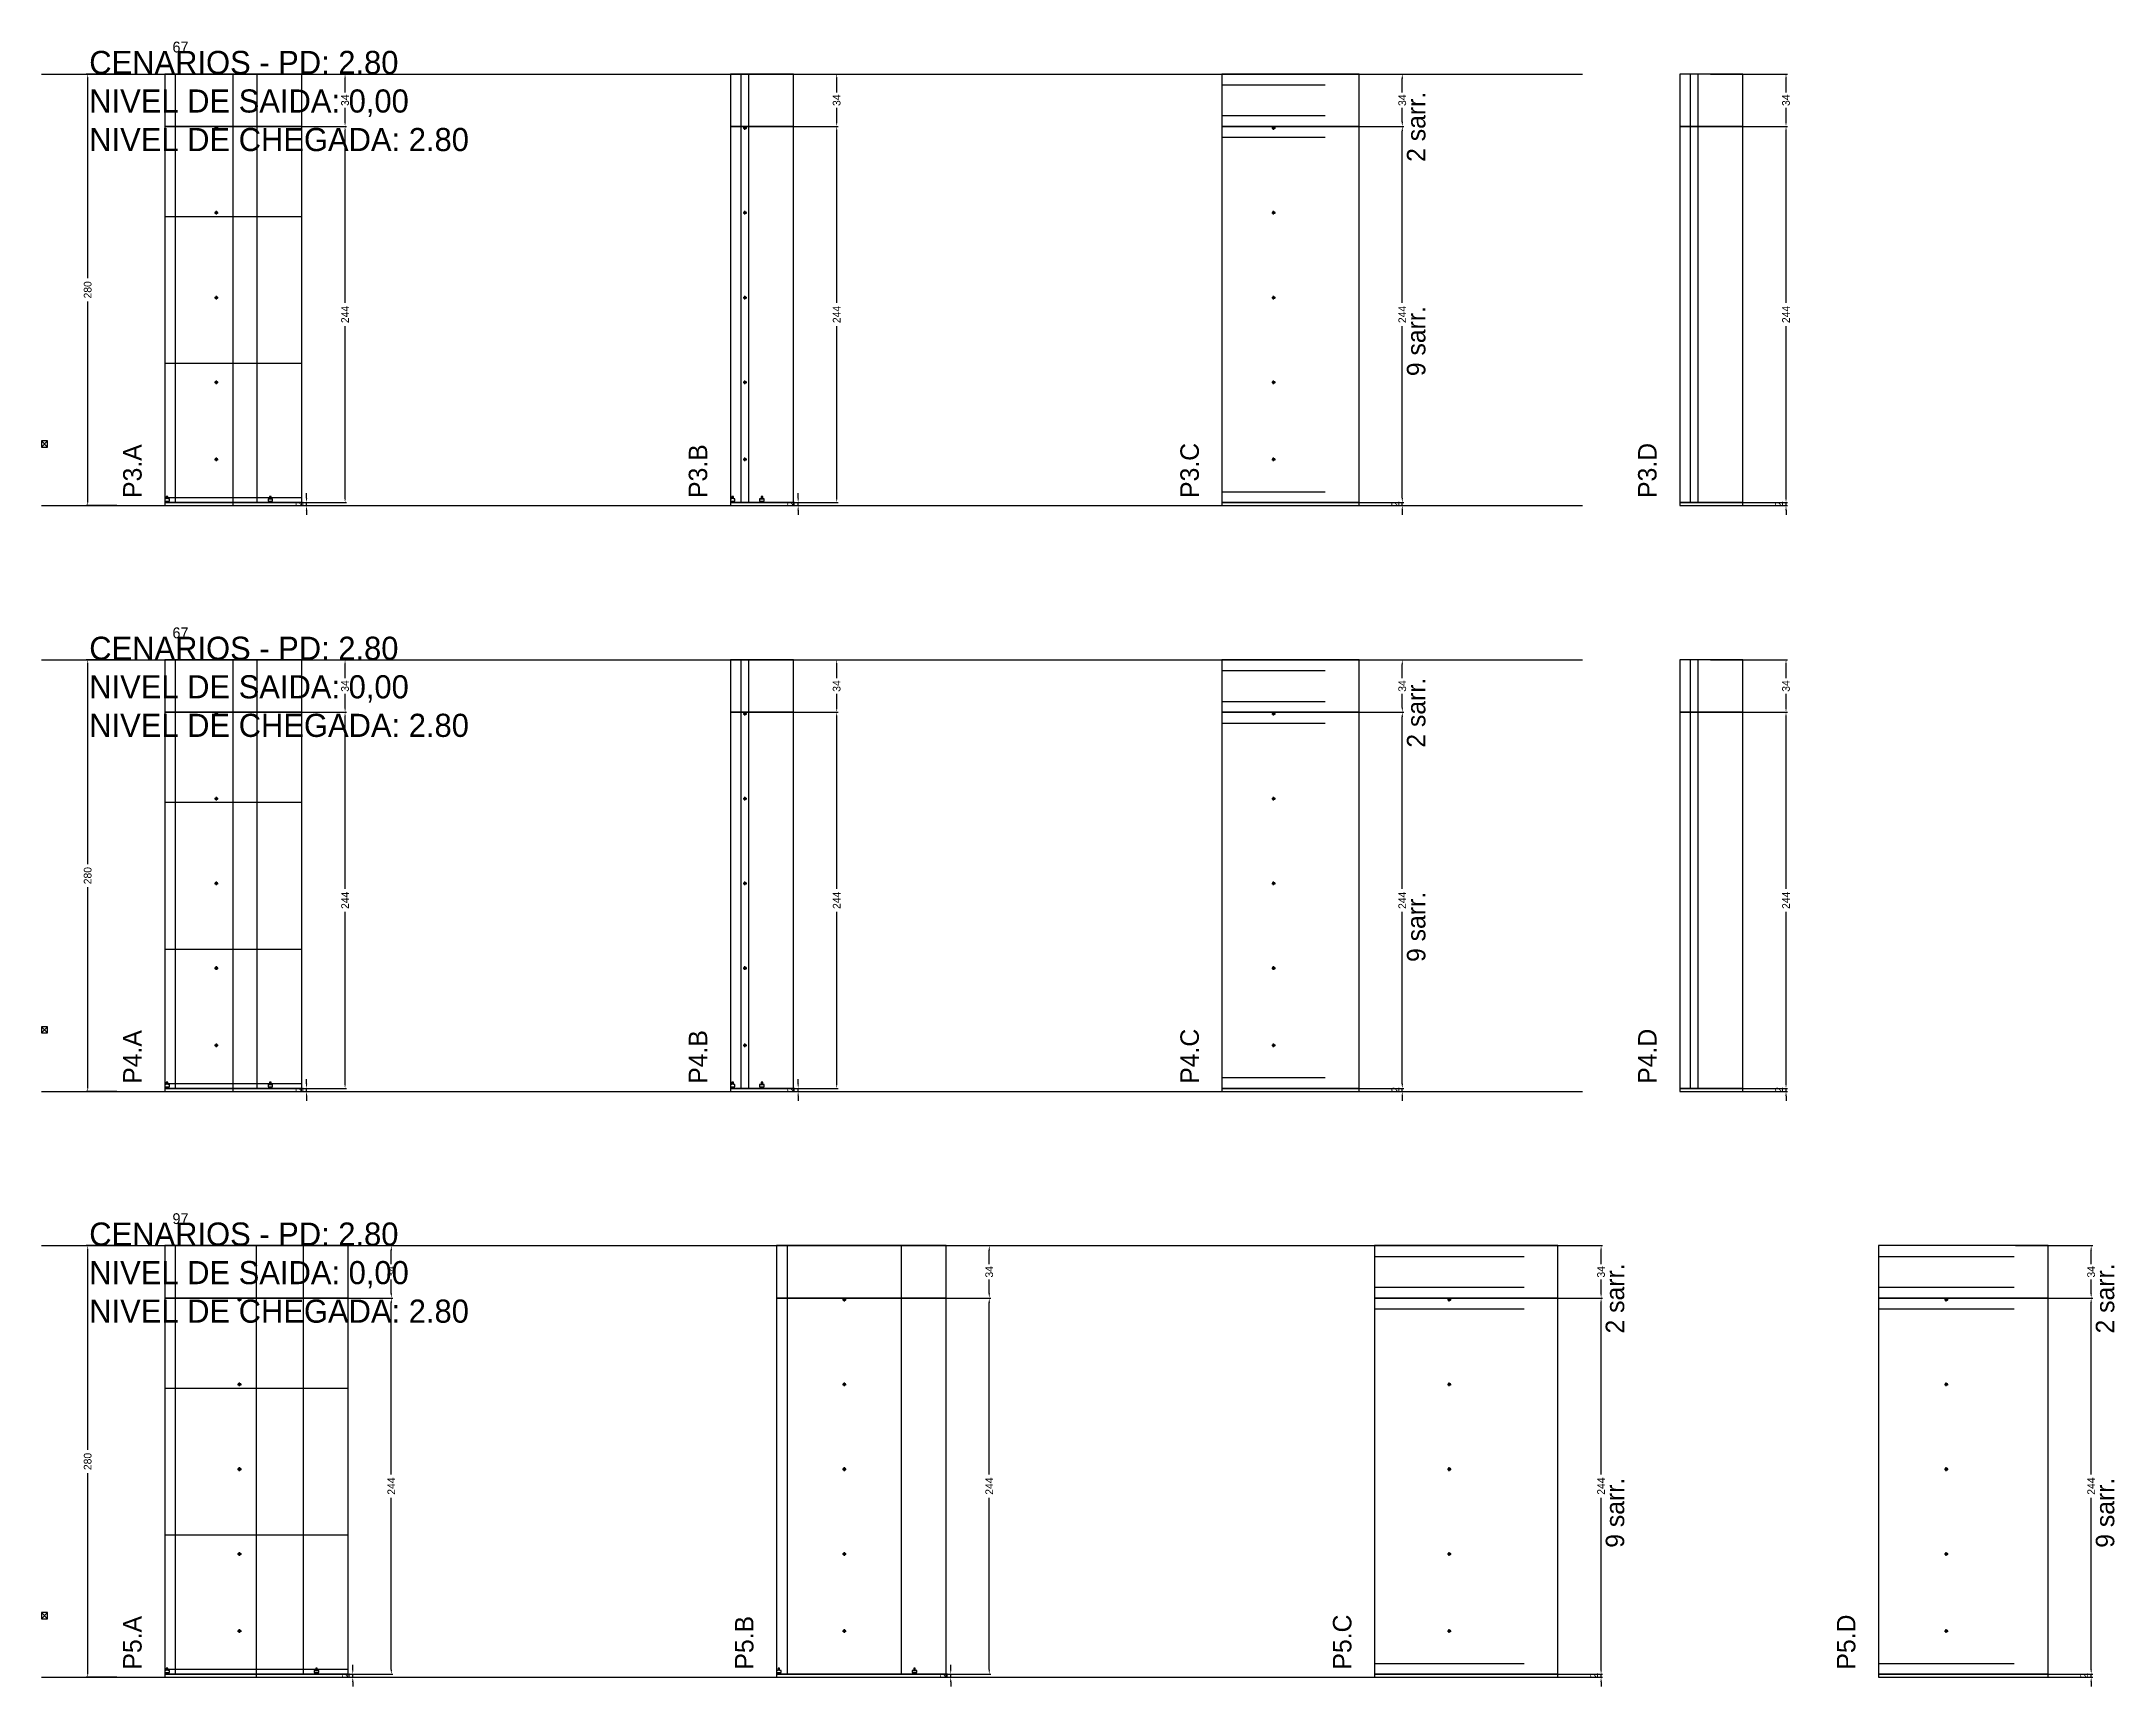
# Model space of a CAD drawing. Header units: centimetres. Extents: x -10500 to 4141, y -7986 to 295.
# Drawn here: x -7000 to -5655, y -1906 to -839 of the extents above; entities that cross this region are included whole.
import ezdxf

# ---------------------------------------------------------------- set-up
doc = ezdxf.new("R2010")
doc.units = ezdxf.units.CM
doc.linetypes.add('DASHED', pattern=[2, -2])
for name, color, linetype in [('COTA', 241, 'Continuous'), ('COTAS FURACAO', 16, 'Continuous'), ('Madeira', 30, 'Continuous'), ('NOMENCLATURA', 7, 'Continuous'), ('Nível', 160, 'Continuous'), ('Painéis', 200, 'Continuous'), ('Perfil Metálico', 150, 'Continuous'), ('SARR_2.2x7', 40, 'Continuous'), ('SARRAFO DE PRESSAO', 200, 'Continuous'), ('texto', 7, 'Continuous')]:
    doc.layers.add(name, color=color, linetype=linetype)
doc.dimstyles.new('PAINEL-NOVA', dxfattribs={"dimtxt": 5, "dimasz": 3, "dimexe": 1, "dimexo": 1, "dimgap": 1, "dimtad": 1, "dimcen": 2.5, "dimazin": 3, "dimtfac": 1, "dimtmove": 0, "dimatfit": 3})

# ---------------------------------------------------------------- blocks, each defined once
blk = doc.blocks.new('_CLOSEDFILLED')
at = {"color": 0, "linetype": 'BYBLOCK'}
blk.add_solid([(-1, 0.16), (0, 0), (-1, -0.16)], dxfattribs=at)
blk = doc.blocks.new('*D53')
for p, q in [((-6951, -860), (-6971, -860)), ((-6970, -992.5), (-6970, -863)), ((-6970, -1137), (-6970, -1007.5)), ((-6951, -1140), (-6971, -1140))]:
    blk.add_line(p, q)
at = {"layer": 'Defpoints'}
for p in [(-6950, -860), (-6970, -1140), (-6950, -1140)]:
    blk.add_point(p, dxfattribs=at)
at = {"layer": 'COTA', "xscale": 3, "yscale": 3}
for p, rotation in [((-6970, -860), 90), ((-6970, -1140), 270)]:
    blk.add_blockref('_CLOSEDFILLED', p, dxfattribs=dict(at, rotation=rotation))
at = {"layer": 'COTA', "insert": (-6970, -1000), "char_height": 5, "attachment_point": 5, "rotation": 90}
blk.add_mtext('280', dxfattribs=at)
blk = doc.blocks.new('MULDURA')
at = {"layer": 'Paineis'}
for p, q in [((0, 0), (4, 4)), ((4, 0), (0, 4))]:
    blk.add_line(p, q, dxfattribs=at)
blk.add_lwpolyline([(0, 0), (4, 0), (4, 4), (0, 4)], close=True, dxfattribs=at)
blk = doc.blocks.new('*D55')
for p, q in [((-6852, -894), (-6802, -894)), ((-6803, -1008.5), (-6803, -897)), ((-6803, -1135), (-6803, -1023.5)), ((-6852, -1138), (-6802, -1138))]:
    blk.add_line(p, q)
at = {"layer": 'Defpoints'}
for p in [(-6853, -894), (-6853, -1138), (-6803, -1138)]:
    blk.add_point(p, dxfattribs=at)
at = {"layer": 'COTA', "xscale": 3, "yscale": 3}
for p, rotation in [((-6803, -894), 90), ((-6803, -1138), 270)]:
    blk.add_blockref('_CLOSEDFILLED', p, dxfattribs=dict(at, rotation=rotation))
at = {"layer": 'COTA', "insert": (-6803, -1016), "char_height": 5, "attachment_point": 5, "rotation": 90}
blk.add_mtext('244', dxfattribs=at)
blk = doc.blocks.new('*D56')
for p, q in [((-6852, -860), (-6802, -860)), ((-6803, -872), (-6803, -863)), ((-6803, -891), (-6803, -882)), ((-6852, -894), (-6802, -894))]:
    blk.add_line(p, q)
at = {"layer": 'Defpoints'}
for p in [(-6853, -860), (-6853, -894), (-6803, -894)]:
    blk.add_point(p, dxfattribs=at)
at = {"layer": 'COTA', "xscale": 3, "yscale": 3}
for p, rotation in [((-6803, -860), 90), ((-6803, -894), 270)]:
    blk.add_blockref('_CLOSEDFILLED', p, dxfattribs=dict(at, rotation=rotation))
at = {"layer": 'COTA', "insert": (-6803, -877), "char_height": 5, "attachment_point": 5, "rotation": 90}
blk.add_mtext('34', dxfattribs=at)
blk = doc.blocks.new('SLIPTEE')
at = {"layer": 'Paineis'}
blk.add_lwpolyline([(0, 0), (3, 0), (3, 1.5), (2, 1.5), (2, 3), (1, 3), (1, 1.5), (0, 1.5)], close=True, dxfattribs=at)
blk = doc.blocks.new('SLIPTDD')
at = {"layer": 'Paineis'}
blk.add_line((0, 1.5), (3, 1.5), dxfattribs=at)
blk.add_lwpolyline([(0, 0), (3, 0), (3, 1.5), (2, 1.5), (2, 3), (1, 3), (1, 1.5), (0, 1.5)], close=True, dxfattribs=at)
blk = doc.blocks.new('furacao')
at = {"layer": 'COTAS FURACAO'}
for p, q in [((-1.2, 0), (1.2, 0)), ((0, -1.2), (0, 1.2))]:
    blk.add_line(p, q, dxfattribs=at)
blk.add_circle((0, 0), 0.8, dxfattribs=at)
blk = doc.blocks.new('*D58')
for p, q in [((-6533, -894), (-6483, -894)), ((-6484, -1008.5), (-6484, -897)), ((-6484, -1135), (-6484, -1023.5)), ((-6533, -1138), (-6483, -1138))]:
    blk.add_line(p, q)
at = {"layer": 'Defpoints'}
for p in [(-6534, -894), (-6534, -1138), (-6484, -1138)]:
    blk.add_point(p, dxfattribs=at)
at = {"layer": 'COTA', "xscale": 3, "yscale": 3}
for p, rotation in [((-6484, -894), 90), ((-6484, -1138), 270)]:
    blk.add_blockref('_CLOSEDFILLED', p, dxfattribs=dict(at, rotation=rotation))
at = {"layer": 'COTA', "insert": (-6484, -1016), "char_height": 5, "attachment_point": 5, "rotation": 90}
blk.add_mtext('244', dxfattribs=at)
blk = doc.blocks.new('*D59')
for p, q in [((-6533, -860), (-6483, -860)), ((-6484, -872), (-6484, -863)), ((-6484, -891), (-6484, -882)), ((-6533, -894), (-6483, -894))]:
    blk.add_line(p, q)
at = {"layer": 'Defpoints'}
for p in [(-6534, -860), (-6534, -894), (-6484, -894)]:
    blk.add_point(p, dxfattribs=at)
at = {"layer": 'COTA', "xscale": 3, "yscale": 3}
for p, rotation in [((-6484, -860), 90), ((-6484, -894), 270)]:
    blk.add_blockref('_CLOSEDFILLED', p, dxfattribs=dict(at, rotation=rotation))
at = {"layer": 'COTA', "insert": (-6484, -877), "char_height": 5, "attachment_point": 5, "rotation": 90}
blk.add_mtext('34', dxfattribs=at)
blk = doc.blocks.new('*D61')
for p, q in [((-6166, -894), (-6116, -894)), ((-6117, -1008.5), (-6117, -897)), ((-6117, -1135), (-6117, -1023.5)), ((-6166, -1138), (-6116, -1138))]:
    blk.add_line(p, q)
at = {"layer": 'Defpoints'}
for p in [(-6167, -894), (-6167, -1138), (-6117, -1138)]:
    blk.add_point(p, dxfattribs=at)
at = {"layer": 'COTA', "xscale": 3, "yscale": 3}
for p, rotation in [((-6117, -894), 90), ((-6117, -1138), 270)]:
    blk.add_blockref('_CLOSEDFILLED', p, dxfattribs=dict(at, rotation=rotation))
at = {"layer": 'COTA', "insert": (-6117, -1016), "char_height": 5, "attachment_point": 5, "rotation": 90}
blk.add_mtext('244', dxfattribs=at)
blk = doc.blocks.new('*D62')
for p, q in [((-6166, -860), (-6116, -860)), ((-6117, -872), (-6117, -863)), ((-6117, -891), (-6117, -882)), ((-6166, -894), (-6116, -894))]:
    blk.add_line(p, q)
at = {"layer": 'Defpoints'}
for p in [(-6167, -860), (-6167, -894), (-6117, -894)]:
    blk.add_point(p, dxfattribs=at)
at = {"layer": 'COTA', "xscale": 3, "yscale": 3}
for p, rotation in [((-6117, -860), 90), ((-6117, -894), 270)]:
    blk.add_blockref('_CLOSEDFILLED', p, dxfattribs=dict(at, rotation=rotation))
at = {"layer": 'COTA', "insert": (-6117, -877), "char_height": 5, "attachment_point": 5, "rotation": 90}
blk.add_mtext('34', dxfattribs=at)
blk = doc.blocks.new('*D64')
for p, q in [((-5917, -894), (-5867, -894)), ((-5868, -1008.5), (-5868, -897)), ((-5868, -1135), (-5868, -1023.5)), ((-5917, -1138), (-5867, -1138))]:
    blk.add_line(p, q)
at = {"layer": 'Defpoints'}
for p in [(-5918, -894), (-5918, -1138), (-5868, -1138)]:
    blk.add_point(p, dxfattribs=at)
at = {"layer": 'COTA', "xscale": 3, "yscale": 3}
for p, rotation in [((-5868, -894), 90), ((-5868, -1138), 270)]:
    blk.add_blockref('_CLOSEDFILLED', p, dxfattribs=dict(at, rotation=rotation))
at = {"layer": 'COTA', "insert": (-5868, -1016), "char_height": 5, "attachment_point": 5, "rotation": 90}
blk.add_mtext('244', dxfattribs=at)
blk = doc.blocks.new('*D65')
for p, q in [((-5917, -860), (-5867, -860)), ((-5868, -872), (-5868, -863)), ((-5868, -891), (-5868, -882)), ((-5917, -894), (-5867, -894))]:
    blk.add_line(p, q)
at = {"layer": 'Defpoints'}
for p in [(-5918, -860), (-5918, -894), (-5868, -894)]:
    blk.add_point(p, dxfattribs=at)
at = {"layer": 'COTA', "xscale": 3, "yscale": 3}
for p, rotation in [((-5868, -860), 90), ((-5868, -894), 270)]:
    blk.add_blockref('_CLOSEDFILLED', p, dxfattribs=dict(at, rotation=rotation))
at = {"layer": 'COTA', "insert": (-5868, -877), "char_height": 5, "attachment_point": 5, "rotation": 90}
blk.add_mtext('34', dxfattribs=at)
blk = doc.blocks.new('*D79')
for p, q in [((-6951, -1240), (-6971, -1240)), ((-6970, -1372.5), (-6970, -1243)), ((-6970, -1517), (-6970, -1387.5)), ((-6951, -1520), (-6971, -1520))]:
    blk.add_line(p, q)
at = {"layer": 'Defpoints'}
for p in [(-6950, -1240), (-6970, -1520), (-6950, -1520)]:
    blk.add_point(p, dxfattribs=at)
at = {"layer": 'COTA', "xscale": 3, "yscale": 3}
for p, rotation in [((-6970, -1240), 90), ((-6970, -1520), 270)]:
    blk.add_blockref('_CLOSEDFILLED', p, dxfattribs=dict(at, rotation=rotation))
at = {"layer": 'COTA', "insert": (-6970, -1380), "char_height": 5, "attachment_point": 5, "rotation": 90}
blk.add_mtext('280', dxfattribs=at)
blk = doc.blocks.new('*D81')
for p, q in [((-6852, -1274), (-6802, -1274)), ((-6803, -1388.5), (-6803, -1277)), ((-6803, -1515), (-6803, -1403.5)), ((-6852, -1518), (-6802, -1518))]:
    blk.add_line(p, q)
at = {"layer": 'Defpoints'}
for p in [(-6853, -1274), (-6853, -1518), (-6803, -1518)]:
    blk.add_point(p, dxfattribs=at)
at = {"layer": 'COTA', "xscale": 3, "yscale": 3}
for p, rotation in [((-6803, -1274), 90), ((-6803, -1518), 270)]:
    blk.add_blockref('_CLOSEDFILLED', p, dxfattribs=dict(at, rotation=rotation))
at = {"layer": 'COTA', "insert": (-6803, -1396), "char_height": 5, "attachment_point": 5, "rotation": 90}
blk.add_mtext('244', dxfattribs=at)
blk = doc.blocks.new('*D82')
for p, q in [((-6852, -1240), (-6802, -1240)), ((-6803, -1252), (-6803, -1243)), ((-6803, -1271), (-6803, -1262)), ((-6852, -1274), (-6802, -1274))]:
    blk.add_line(p, q)
at = {"layer": 'Defpoints'}
for p in [(-6853, -1240), (-6853, -1274), (-6803, -1274)]:
    blk.add_point(p, dxfattribs=at)
at = {"layer": 'COTA', "xscale": 3, "yscale": 3}
for p, rotation in [((-6803, -1240), 90), ((-6803, -1274), 270)]:
    blk.add_blockref('_CLOSEDFILLED', p, dxfattribs=dict(at, rotation=rotation))
at = {"layer": 'COTA', "insert": (-6803, -1257), "char_height": 5, "attachment_point": 5, "rotation": 90}
blk.add_mtext('34', dxfattribs=at)
blk = doc.blocks.new('*D84')
for p, q in [((-6533, -1274), (-6483, -1274)), ((-6484, -1388.5), (-6484, -1277)), ((-6484, -1515), (-6484, -1403.5)), ((-6533, -1518), (-6483, -1518))]:
    blk.add_line(p, q)
at = {"layer": 'Defpoints'}
for p in [(-6534, -1274), (-6534, -1518), (-6484, -1518)]:
    blk.add_point(p, dxfattribs=at)
at = {"layer": 'COTA', "xscale": 3, "yscale": 3}
for p, rotation in [((-6484, -1274), 90), ((-6484, -1518), 270)]:
    blk.add_blockref('_CLOSEDFILLED', p, dxfattribs=dict(at, rotation=rotation))
at = {"layer": 'COTA', "insert": (-6484, -1396), "char_height": 5, "attachment_point": 5, "rotation": 90}
blk.add_mtext('244', dxfattribs=at)
blk = doc.blocks.new('*D85')
for p, q in [((-6533, -1240), (-6483, -1240)), ((-6484, -1252), (-6484, -1243)), ((-6484, -1271), (-6484, -1262)), ((-6533, -1274), (-6483, -1274))]:
    blk.add_line(p, q)
at = {"layer": 'Defpoints'}
for p in [(-6534, -1240), (-6534, -1274), (-6484, -1274)]:
    blk.add_point(p, dxfattribs=at)
at = {"layer": 'COTA', "xscale": 3, "yscale": 3}
for p, rotation in [((-6484, -1240), 90), ((-6484, -1274), 270)]:
    blk.add_blockref('_CLOSEDFILLED', p, dxfattribs=dict(at, rotation=rotation))
at = {"layer": 'COTA', "insert": (-6484, -1257), "char_height": 5, "attachment_point": 5, "rotation": 90}
blk.add_mtext('34', dxfattribs=at)
blk = doc.blocks.new('*D87')
for p, q in [((-6166, -1274), (-6116, -1274)), ((-6117, -1388.5), (-6117, -1277)), ((-6117, -1515), (-6117, -1403.5)), ((-6166, -1518), (-6116, -1518))]:
    blk.add_line(p, q)
at = {"layer": 'Defpoints'}
for p in [(-6167, -1274), (-6167, -1518), (-6117, -1518)]:
    blk.add_point(p, dxfattribs=at)
at = {"layer": 'COTA', "xscale": 3, "yscale": 3}
for p, rotation in [((-6117, -1274), 90), ((-6117, -1518), 270)]:
    blk.add_blockref('_CLOSEDFILLED', p, dxfattribs=dict(at, rotation=rotation))
at = {"layer": 'COTA', "insert": (-6117, -1396), "char_height": 5, "attachment_point": 5, "rotation": 90}
blk.add_mtext('244', dxfattribs=at)
blk = doc.blocks.new('*D88')
for p, q in [((-6166, -1240), (-6116, -1240)), ((-6117, -1252), (-6117, -1243)), ((-6117, -1271), (-6117, -1262)), ((-6166, -1274), (-6116, -1274))]:
    blk.add_line(p, q)
at = {"layer": 'Defpoints'}
for p in [(-6167, -1240), (-6167, -1274), (-6117, -1274)]:
    blk.add_point(p, dxfattribs=at)
at = {"layer": 'COTA', "xscale": 3, "yscale": 3}
for p, rotation in [((-6117, -1240), 90), ((-6117, -1274), 270)]:
    blk.add_blockref('_CLOSEDFILLED', p, dxfattribs=dict(at, rotation=rotation))
at = {"layer": 'COTA', "insert": (-6117, -1257), "char_height": 5, "attachment_point": 5, "rotation": 90}
blk.add_mtext('34', dxfattribs=at)
blk = doc.blocks.new('*D90')
for p, q in [((-5917, -1274), (-5867, -1274)), ((-5868, -1388.5), (-5868, -1277)), ((-5868, -1515), (-5868, -1403.5)), ((-5917, -1518), (-5867, -1518))]:
    blk.add_line(p, q)
at = {"layer": 'Defpoints'}
for p in [(-5918, -1274), (-5918, -1518), (-5868, -1518)]:
    blk.add_point(p, dxfattribs=at)
at = {"layer": 'COTA', "xscale": 3, "yscale": 3}
for p, rotation in [((-5868, -1274), 90), ((-5868, -1518), 270)]:
    blk.add_blockref('_CLOSEDFILLED', p, dxfattribs=dict(at, rotation=rotation))
at = {"layer": 'COTA', "insert": (-5868, -1396), "char_height": 5, "attachment_point": 5, "rotation": 90}
blk.add_mtext('244', dxfattribs=at)
blk = doc.blocks.new('*D91')
for p, q in [((-5917, -1240), (-5867, -1240)), ((-5868, -1252), (-5868, -1243)), ((-5868, -1271), (-5868, -1262)), ((-5917, -1274), (-5867, -1274))]:
    blk.add_line(p, q)
at = {"layer": 'Defpoints'}
for p in [(-5918, -1240), (-5918, -1274), (-5868, -1274)]:
    blk.add_point(p, dxfattribs=at)
at = {"layer": 'COTA', "xscale": 3, "yscale": 3}
for p, rotation in [((-5868, -1240), 90), ((-5868, -1274), 270)]:
    blk.add_blockref('_CLOSEDFILLED', p, dxfattribs=dict(at, rotation=rotation))
at = {"layer": 'COTA', "insert": (-5868, -1257), "char_height": 5, "attachment_point": 5, "rotation": 90}
blk.add_mtext('34', dxfattribs=at)
blk = doc.blocks.new('*D105')
for p, q in [((-6951, -1620), (-6971, -1620)), ((-6970, -1752.5), (-6970, -1623)), ((-6970, -1897), (-6970, -1767.5)), ((-6951, -1900), (-6971, -1900))]:
    blk.add_line(p, q)
at = {"layer": 'Defpoints'}
for p in [(-6950, -1620), (-6970, -1900), (-6950, -1900)]:
    blk.add_point(p, dxfattribs=at)
at = {"layer": 'COTA', "xscale": 3, "yscale": 3}
for p, rotation in [((-6970, -1620), 90), ((-6970, -1900), 270)]:
    blk.add_blockref('_CLOSEDFILLED', p, dxfattribs=dict(at, rotation=rotation))
at = {"layer": 'COTA', "insert": (-6970, -1760), "char_height": 5, "attachment_point": 5, "rotation": 90}
blk.add_mtext('280', dxfattribs=at)
blk = doc.blocks.new('*D107')
for p, q in [((-6822, -1654), (-6772, -1654)), ((-6773, -1768.5), (-6773, -1657)), ((-6773, -1895), (-6773, -1783.5)), ((-6822, -1898), (-6772, -1898))]:
    blk.add_line(p, q)
at = {"layer": 'Defpoints'}
for p in [(-6823, -1654), (-6823, -1898), (-6773, -1898)]:
    blk.add_point(p, dxfattribs=at)
at = {"layer": 'COTA', "xscale": 3, "yscale": 3}
for p, rotation in [((-6773, -1654), 90), ((-6773, -1898), 270)]:
    blk.add_blockref('_CLOSEDFILLED', p, dxfattribs=dict(at, rotation=rotation))
at = {"layer": 'COTA', "insert": (-6773, -1776), "char_height": 5, "attachment_point": 5, "rotation": 90}
blk.add_mtext('244', dxfattribs=at)
blk = doc.blocks.new('*D108')
for p, q in [((-6822, -1620), (-6772, -1620)), ((-6773, -1632), (-6773, -1623)), ((-6822, -1654), (-6772, -1654)), ((-6773, -1651), (-6773, -1642))]:
    blk.add_line(p, q)
at = {"layer": 'Defpoints'}
for p in [(-6823, -1620), (-6823, -1654), (-6773, -1654)]:
    blk.add_point(p, dxfattribs=at)
at = {"layer": 'COTA', "xscale": 3, "yscale": 3}
for p, rotation in [((-6773, -1620), 90), ((-6773, -1654), 270)]:
    blk.add_blockref('_CLOSEDFILLED', p, dxfattribs=dict(at, rotation=rotation))
at = {"layer": 'COTA', "insert": (-6773, -1637), "char_height": 5, "attachment_point": 5, "rotation": 90}
blk.add_mtext('34', dxfattribs=at)
blk = doc.blocks.new('*D110')
for p, q in [((-6434, -1654), (-6384, -1654)), ((-6385, -1768.5), (-6385, -1657)), ((-6385, -1895), (-6385, -1783.5)), ((-6434, -1898), (-6384, -1898))]:
    blk.add_line(p, q)
at = {"layer": 'Defpoints'}
for p in [(-6435, -1654), (-6435, -1898), (-6385, -1898)]:
    blk.add_point(p, dxfattribs=at)
at = {"layer": 'COTA', "xscale": 3, "yscale": 3}
for p, rotation in [((-6385, -1654), 90), ((-6385, -1898), 270)]:
    blk.add_blockref('_CLOSEDFILLED', p, dxfattribs=dict(at, rotation=rotation))
at = {"layer": 'COTA', "insert": (-6385, -1776), "char_height": 5, "attachment_point": 5, "rotation": 90}
blk.add_mtext('244', dxfattribs=at)
blk = doc.blocks.new('*D111')
for p, q in [((-6434, -1620), (-6384, -1620)), ((-6385, -1632), (-6385, -1623)), ((-6434, -1654), (-6384, -1654)), ((-6385, -1651), (-6385, -1642))]:
    blk.add_line(p, q)
at = {"layer": 'Defpoints'}
for p in [(-6435, -1620), (-6435, -1654), (-6385, -1654)]:
    blk.add_point(p, dxfattribs=at)
at = {"layer": 'COTA', "xscale": 3, "yscale": 3}
for p, rotation in [((-6385, -1620), 90), ((-6385, -1654), 270)]:
    blk.add_blockref('_CLOSEDFILLED', p, dxfattribs=dict(at, rotation=rotation))
at = {"layer": 'COTA', "insert": (-6385, -1637), "char_height": 5, "attachment_point": 5, "rotation": 90}
blk.add_mtext('34', dxfattribs=at)
blk = doc.blocks.new('*D113')
for p, q in [((-6037, -1654), (-5987, -1654)), ((-5988, -1768.5), (-5988, -1657)), ((-5988, -1895), (-5988, -1783.5)), ((-6037, -1898), (-5987, -1898))]:
    blk.add_line(p, q)
at = {"layer": 'Defpoints'}
for p in [(-6038, -1654), (-6038, -1898), (-5988, -1898)]:
    blk.add_point(p, dxfattribs=at)
at = {"layer": 'COTA', "xscale": 3, "yscale": 3}
for p, rotation in [((-5988, -1654), 90), ((-5988, -1898), 270)]:
    blk.add_blockref('_CLOSEDFILLED', p, dxfattribs=dict(at, rotation=rotation))
at = {"layer": 'COTA', "insert": (-5988, -1776), "char_height": 5, "attachment_point": 5, "rotation": 90}
blk.add_mtext('244', dxfattribs=at)
blk = doc.blocks.new('*D114')
for p, q in [((-6037, -1620), (-5987, -1620)), ((-5988, -1632), (-5988, -1623)), ((-6037, -1654), (-5987, -1654)), ((-5988, -1651), (-5988, -1642))]:
    blk.add_line(p, q)
at = {"layer": 'Defpoints'}
for p in [(-6038, -1620), (-6038, -1654), (-5988, -1654)]:
    blk.add_point(p, dxfattribs=at)
at = {"layer": 'COTA', "xscale": 3, "yscale": 3}
for p, rotation in [((-5988, -1620), 90), ((-5988, -1654), 270)]:
    blk.add_blockref('_CLOSEDFILLED', p, dxfattribs=dict(at, rotation=rotation))
at = {"layer": 'COTA', "insert": (-5988, -1637), "char_height": 5, "attachment_point": 5, "rotation": 90}
blk.add_mtext('34', dxfattribs=at)
blk = doc.blocks.new('*D116')
for p, q in [((-5719, -1654), (-5669, -1654)), ((-5670, -1768.5), (-5670, -1657)), ((-5670, -1895), (-5670, -1783.5)), ((-5719, -1898), (-5669, -1898))]:
    blk.add_line(p, q)
at = {"layer": 'Defpoints'}
for p in [(-5720, -1654), (-5720, -1898), (-5670, -1898)]:
    blk.add_point(p, dxfattribs=at)
at = {"layer": 'COTA', "xscale": 3, "yscale": 3}
for p, rotation in [((-5670, -1654), 90), ((-5670, -1898), 270)]:
    blk.add_blockref('_CLOSEDFILLED', p, dxfattribs=dict(at, rotation=rotation))
at = {"layer": 'COTA', "insert": (-5670, -1776), "char_height": 5, "attachment_point": 5, "rotation": 90}
blk.add_mtext('244', dxfattribs=at)
blk = doc.blocks.new('*D117')
for p, q in [((-5719, -1620), (-5669, -1620)), ((-5670, -1632), (-5670, -1623)), ((-5719, -1654), (-5669, -1654)), ((-5670, -1651), (-5670, -1642))]:
    blk.add_line(p, q)
at = {"layer": 'Defpoints'}
for p in [(-5720, -1620), (-5720, -1654), (-5670, -1654)]:
    blk.add_point(p, dxfattribs=at)
at = {"layer": 'COTA', "xscale": 3, "yscale": 3}
for p, rotation in [((-5670, -1620), 90), ((-5670, -1654), 270)]:
    blk.add_blockref('_CLOSEDFILLED', p, dxfattribs=dict(at, rotation=rotation))
at = {"layer": 'COTA', "insert": (-5670, -1637), "char_height": 5, "attachment_point": 5, "rotation": 90}
blk.add_mtext('34', dxfattribs=at)

msp = doc.modelspace()

# ---------------------------------------------------------------- linework, layer by layer
at = {"layer": 'Madeira'}
for points in [[(-6920, -952.4), (-6831, -952.4)], [(-6920, -1047.6), (-6831, -1047.6)], [(-6920, -1332.4), (-6831, -1332.4)], [(-6920, -1427.6), (-6831, -1427.6)], [(-6920, -1712.4), (-6801, -1712.4)], [(-6920, -1807.6), (-6801, -1807.6)]]:
    msp.add_lwpolyline(points, dxfattribs=at)
at = {"layer": 'Nível', "linetype": 'DASHED'}
for points in [[(-7000, -860), (-6000, -860)], [(-7000, -1140), (-6000, -1140)], [(-7000, -1240), (-6000, -1240)], [(-7000, -1520), (-6000, -1520)], [(-7000, -1620), (-6000, -1620)], [(-7000, -1900), (-6000, -1900)]]:
    msp.add_lwpolyline(points, dxfattribs=at)
at = {"layer": 'Painéis'}
for points in [[(-6920, -894), (-6831, -894), (-6831, -860), (-6920, -860)], [(-6920, -1140), (-6831, -1140), (-6831, -860), (-6920, -860)], [(-6553, -894), (-6512, -894), (-6512, -860), (-6553, -860)], [(-6234, -894), (-6145, -894), (-6145, -860), (-6234, -860)], [(-5937, -894), (-5896, -894), (-5896, -860), (-5937, -860)], [(-6920, -1138), (-6831, -1138), (-6831, -894), (-6920, -894)], [(-6553, -1138), (-6512, -1138), (-6512, -894), (-6553, -894)], [(-6234, -1138), (-6145, -1138), (-6145, -894), (-6234, -894)], [(-5937, -1138), (-5896, -1138), (-5896, -894), (-5937, -894)], [(-6920, -1140), (-6831, -1140), (-6831, -1138), (-6920, -1138)], [(-6553, -1140), (-6512, -1140), (-6512, -1138), (-6553, -1138)], [(-6234, -1140), (-6145, -1140), (-6145, -1138), (-6234, -1138)], [(-5937, -1140), (-5896, -1140), (-5896, -1138), (-5937, -1138)], [(-6920, -1274), (-6831, -1274), (-6831, -1240), (-6920, -1240)], [(-6920, -1520), (-6831, -1520), (-6831, -1240), (-6920, -1240)], [(-6553, -1274), (-6512, -1274), (-6512, -1240), (-6553, -1240)], [(-6234, -1274), (-6145, -1274), (-6145, -1240), (-6234, -1240)], [(-5937, -1274), (-5896, -1274), (-5896, -1240), (-5937, -1240)], [(-6920, -1518), (-6831, -1518), (-6831, -1274), (-6920, -1274)], [(-6553, -1518), (-6512, -1518), (-6512, -1274), (-6553, -1274)], [(-6234, -1518), (-6145, -1518), (-6145, -1274), (-6234, -1274)], [(-5937, -1518), (-5896, -1518), (-5896, -1274), (-5937, -1274)], [(-6920, -1520), (-6831, -1520), (-6831, -1518), (-6920, -1518)], [(-6553, -1520), (-6512, -1520), (-6512, -1518), (-6553, -1518)], [(-6234, -1520), (-6145, -1520), (-6145, -1518), (-6234, -1518)], [(-5937, -1520), (-5896, -1520), (-5896, -1518), (-5937, -1518)], [(-6920, -1654), (-6801, -1654), (-6801, -1620), (-6920, -1620)], [(-6920, -1900), (-6801, -1900), (-6801, -1620), (-6920, -1620)], [(-6523, -1654), (-6413, -1654), (-6413, -1620), (-6523, -1620)], [(-6135, -1654), (-6016, -1654), (-6016, -1620), (-6135, -1620)], [(-5808, -1654), (-5698, -1654), (-5698, -1620), (-5808, -1620)], [(-6920, -1898), (-6801, -1898), (-6801, -1654), (-6920, -1654)], [(-6523, -1898), (-6413, -1898), (-6413, -1654), (-6523, -1654)], [(-6135, -1898), (-6016, -1898), (-6016, -1654), (-6135, -1654)], [(-5808, -1898), (-5698, -1898), (-5698, -1654), (-5808, -1654)], [(-6920, -1900), (-6801, -1900), (-6801, -1898), (-6920, -1898)], [(-6523, -1900), (-6413, -1900), (-6413, -1898), (-6523, -1898)], [(-6135, -1900), (-6016, -1900), (-6016, -1898), (-6135, -1898)], [(-5808, -1900), (-5698, -1900), (-5698, -1898), (-5808, -1898)]]:
    msp.add_lwpolyline(points, close=True, dxfattribs=at)
at = {"layer": 'Perfil Metálico'}
for p, q in [((-6875.5, -1140), (-6875.5, -860)), ((-6875.5, -1520), (-6875.5, -1240)), ((-6860.5, -1900), (-6860.5, -1620))]:
    msp.add_line(p, q, dxfattribs=at)
at = {"layer": 'SARR_2.2x7'}
for points in [[(-6913, -894), (-6913, -860)], [(-6860, -894), (-6860, -860)], [(-6546, -894), (-6546, -860)], [(-6541, -894), (-6541, -860)], [(-5930, -894), (-5930, -860)], [(-5925, -894), (-5925, -860)], [(-6234, -867), (-6167, -867)], [(-6234, -887), (-6167, -887)], [(-6234, -901), (-6167, -901)], [(-6234, -1131), (-6167, -1131)], [(-6913, -1274), (-6913, -1240)], [(-6860, -1274), (-6860, -1240)], [(-6546, -1274), (-6546, -1240)], [(-6541, -1274), (-6541, -1240)], [(-6234, -1247), (-6167, -1247)], [(-5930, -1274), (-5930, -1240)], [(-5925, -1274), (-5925, -1240)], [(-6234, -1267), (-6167, -1267)], [(-6234, -1281), (-6167, -1281)], [(-6234, -1511), (-6167, -1511)], [(-6913, -1654), (-6913, -1620)], [(-6830, -1654), (-6830, -1620)], [(-6516, -1654), (-6516, -1620)], [(-6442, -1654), (-6442, -1620)], [(-6135, -1627), (-6038, -1627)], [(-5808, -1627), (-5720, -1627)], [(-6135, -1647), (-6038, -1647)], [(-5808, -1647), (-5720, -1647)], [(-6135, -1661), (-6038, -1661)], [(-5808, -1661), (-5720, -1661)], [(-6135, -1891), (-6038, -1891)], [(-5808, -1891), (-5720, -1891)]]:
    msp.add_lwpolyline(points, dxfattribs=at)
at = {"layer": 'SARR_2.2x7', "linetype": 'DASHED'}
for points in [[(-6913, -1138), (-6913, -894)], [(-6860, -1138), (-6860, -894)], [(-6546, -1138), (-6546, -894)], [(-6541, -1138), (-6541, -894)], [(-5930, -1138), (-5930, -894)], [(-5925, -1138), (-5925, -894)], [(-6913, -1518), (-6913, -1274)], [(-6860, -1518), (-6860, -1274)], [(-6546, -1518), (-6546, -1274)], [(-6541, -1518), (-6541, -1274)], [(-5930, -1518), (-5930, -1274)], [(-5925, -1518), (-5925, -1274)], [(-6913, -1898), (-6913, -1654)], [(-6830, -1898), (-6830, -1654)], [(-6516, -1898), (-6516, -1654)], [(-6442, -1898), (-6442, -1654)]]:
    msp.add_lwpolyline(points, dxfattribs=at)
at = {"layer": 'SARRAFO DE PRESSAO'}
for points in [[(-6920, -1140), (-6831, -1140), (-6831, -1135), (-6920, -1135)], [(-6920, -1520), (-6831, -1520), (-6831, -1515), (-6920, -1515)], [(-6920, -1900), (-6801, -1900), (-6801, -1895), (-6920, -1895)]]:
    msp.add_lwpolyline(points, close=True, dxfattribs=at)

# ---------------------------------------------------------------- block references
at = {"layer": 'COTA'}
for name, p in [('furacao', (-6886.5, -895)), ('furacao', (-6543.5, -895)), ('furacao', (-6200.5, -895)), ('furacao', (-6886.5, -950)), ('furacao', (-6543.5, -950)), ('furacao', (-6200.5, -950)), ('furacao', (-6886.5, -1005)), ('furacao', (-6543.5, -1005)), ('furacao', (-6200.5, -1005)), ('furacao', (-6886.5, -1060)), ('furacao', (-6543.5, -1060)), ('furacao', (-6200.5, -1060)), ('MULDURA', (-7000, -1102)), ('furacao', (-6886.5, -1110)), ('furacao', (-6543.5, -1110)), ('furacao', (-6200.5, -1110)), ('SLIPTEE', (-6920, -1137)), ('SLIPTDD', (-6853, -1137)), ('SLIPTEE', (-6553, -1137)), ('SLIPTDD', (-6534, -1137)), ('furacao', (-6886.5, -1275)), ('furacao', (-6543.5, -1275)), ('furacao', (-6200.5, -1275)), ('furacao', (-6886.5, -1330)), ('furacao', (-6543.5, -1330)), ('furacao', (-6200.5, -1330)), ('furacao', (-6886.5, -1385)), ('furacao', (-6543.5, -1385)), ('furacao', (-6200.5, -1385)), ('furacao', (-6886.5, -1440)), ('furacao', (-6543.5, -1440)), ('furacao', (-6200.5, -1440)), ('MULDURA', (-7000, -1482)), ('furacao', (-6886.5, -1490)), ('furacao', (-6543.5, -1490)), ('furacao', (-6200.5, -1490)), ('SLIPTEE', (-6920, -1517)), ('SLIPTDD', (-6853, -1517)), ('SLIPTEE', (-6553, -1517)), ('SLIPTDD', (-6534, -1517)), ('furacao', (-6871.5, -1655)), ('furacao', (-6479, -1655)), ('furacao', (-6086.5, -1655)), ('furacao', (-5764, -1655)), ('furacao', (-6871.5, -1710)), ('furacao', (-6479, -1710)), ('furacao', (-6086.5, -1710)), ('furacao', (-5764, -1710)), ('furacao', (-6871.5, -1765)), ('furacao', (-6479, -1765)), ('furacao', (-6086.5, -1765)), ('furacao', (-5764, -1765)), ('furacao', (-6871.5, -1820)), ('furacao', (-6479, -1820)), ('furacao', (-6086.5, -1820)), ('furacao', (-5764, -1820)), ('MULDURA', (-7000, -1862)), ('furacao', (-6871.5, -1870)), ('furacao', (-6479, -1870)), ('furacao', (-6086.5, -1870)), ('furacao', (-5764, -1870)), ('SLIPTEE', (-6920, -1897)), ('SLIPTDD', (-6823, -1897)), ('SLIPTEE', (-6523, -1897)), ('SLIPTDD', (-6435, -1897))]:
    msp.add_blockref(name, p, dxfattribs=at)

# ---------------------------------------------------------------- texts
at = {"layer": 'NOMENCLATURA'}
for s, p in [('CENARIOS - PD: 2.80', (-6969, -860)), ('NIVEL DE SAIDA: 0,00', (-6969, -885)), ('NIVEL DE CHEGADA: 2.80', (-6969, -910)), ('CENARIOS - PD: 2.80', (-6969, -1240)), ('NIVEL DE SAIDA: 0,00', (-6969, -1265)), ('NIVEL DE CHEGADA: 2.80', (-6969, -1290)), ('CENARIOS - PD: 2.80', (-6969, -1620)), ('NIVEL DE SAIDA: 0,00', (-6969, -1645)), ('NIVEL DE CHEGADA: 2.80', (-6969, -1670))]:
    msp.add_text(s, height=15, dxfattribs=at).set_placement(p)
for s, p in [('2 sarr.', (-6102, -917)), ('9 sarr.', (-6102, -1056)), ('P3.A', (-6935, -1135)), ('P3.B', (-6568, -1135)), ('P3.C', (-6249, -1135)), ('P3.D', (-5952, -1135)), ('2 sarr.', (-6102, -1297)), ('9 sarr.', (-6102, -1436)), ('P4.A', (-6935, -1515)), ('P4.B', (-6568, -1515)), ('P4.C', (-6249, -1515)), ('P4.D', (-5952, -1515)), ('2 sarr.', (-5973, -1677)), ('2 sarr.', (-5655, -1677)), ('9 sarr.', (-5973, -1816)), ('9 sarr.', (-5655, -1816)), ('P5.A', (-6935, -1895)), ('P5.B', (-6538, -1895)), ('P5.C', (-6150, -1895)), ('P5.D', (-5823, -1895))]:
    msp.add_text(s, height=12, rotation=90, dxfattribs=at).set_placement(p)
at = {"layer": 'texto'}
for s, p in [('67', (-6915, -846)), ('67', (-6915, -1226)), ('97', (-6915, -1606))]:
    msp.add_text(s, height=7, dxfattribs=at).set_placement(p)

# ---------------------------------------------------------------- dimensions: what is measured, and where the dimension line sits
at = {"layer": 'COTA'}
for base, p1, p2, picture, middle in [((-6970, -1140), (-6950, -1140), (-6950, -860), '*D53', (-6970, -1000)), ((-6803, -894), (-6853, -894), (-6853, -860), '*D56', (-6803, -877)), ((-6484, -894), (-6534, -894), (-6534, -860), '*D59', (-6484, -877)), ((-6117, -894), (-6167, -894), (-6167, -860), '*D62', (-6117, -877)), ((-5868, -894), (-5918, -894), (-5918, -860), '*D65', (-5868, -877)), ((-6803, -1138), (-6853, -1138), (-6853, -894), '*D55', (-6803, -1016)), ((-6484, -1138), (-6534, -1138), (-6534, -894), '*D58', (-6484, -1016)), ((-6117, -1138), (-6167, -1138), (-6167, -894), '*D61', (-6117, -1016)), ((-5868, -1138), (-5918, -1138), (-5918, -894), '*D64', (-5868, -1016)), ((-6970, -1520), (-6950, -1520), (-6950, -1240), '*D79', (-6970, -1380)), ((-6803, -1274), (-6853, -1274), (-6853, -1240), '*D82', (-6803, -1257)), ((-6484, -1274), (-6534, -1274), (-6534, -1240), '*D85', (-6484, -1257)), ((-6117, -1274), (-6167, -1274), (-6167, -1240), '*D88', (-6117, -1257)), ((-5868, -1274), (-5918, -1274), (-5918, -1240), '*D91', (-5868, -1257)), ((-6803, -1518), (-6853, -1518), (-6853, -1274), '*D81', (-6803, -1396)), ((-6484, -1518), (-6534, -1518), (-6534, -1274), '*D84', (-6484, -1396)), ((-6117, -1518), (-6167, -1518), (-6167, -1274), '*D87', (-6117, -1396)), ((-5868, -1518), (-5918, -1518), (-5918, -1274), '*D90', (-5868, -1396)), ((-6970, -1900), (-6950, -1900), (-6950, -1620), '*D105', (-6970, -1760)), ((-6773, -1654), (-6823, -1654), (-6823, -1620), '*D108', (-6773, -1637)), ((-6385, -1654), (-6435, -1654), (-6435, -1620), '*D111', (-6385, -1637)), ((-5988, -1654), (-6038, -1654), (-6038, -1620), '*D114', (-5988, -1637)), ((-5670, -1654), (-5720, -1654), (-5720, -1620), '*D117', (-5670, -1637)), ((-6773, -1898), (-6823, -1898), (-6823, -1654), '*D107', (-6773, -1776)), ((-6385, -1898), (-6435, -1898), (-6435, -1654), '*D110', (-6385, -1776)), ((-5988, -1898), (-6038, -1898), (-6038, -1654), '*D113', (-5988, -1776)), ((-5670, -1898), (-5720, -1898), (-5720, -1654), '*D116', (-5670, -1776))]:
    dim = msp.add_linear_dim(base=base, p1=p1, p2=p2, angle=90, dimstyle='PAINEL-NOVA', dxfattribs=at)
    dim.commit()
    dim.dimension.update_dxf_attribs({"geometry": picture, "text_midpoint": middle})
for base, p1, p2 in [((-6828, -1140), (-6853, -1140), (-6853, -1138)), ((-6509, -1140), (-6534, -1140), (-6534, -1138)), ((-6117, -1140), (-6167, -1140), (-6167, -1138)), ((-5868, -1140), (-5918, -1140), (-5918, -1138)), ((-6828, -1520), (-6853, -1520), (-6853, -1518)), ((-6509, -1520), (-6534, -1520), (-6534, -1518)), ((-6117, -1520), (-6167, -1520), (-6167, -1518)), ((-5868, -1520), (-5918, -1520), (-5918, -1518)), ((-6798, -1900), (-6823, -1900), (-6823, -1898)), ((-6410, -1900), (-6435, -1900), (-6435, -1898)), ((-5988, -1900), (-6038, -1900), (-6038, -1898)), ((-5670, -1900), (-5720, -1900), (-5720, -1898))]:
    msp.add_linear_dim(base=base, p1=p1, p2=p2, angle=90, dimstyle='PAINEL-NOVA', dxfattribs=at).render()

doc.saveas('drawing.dxf')
